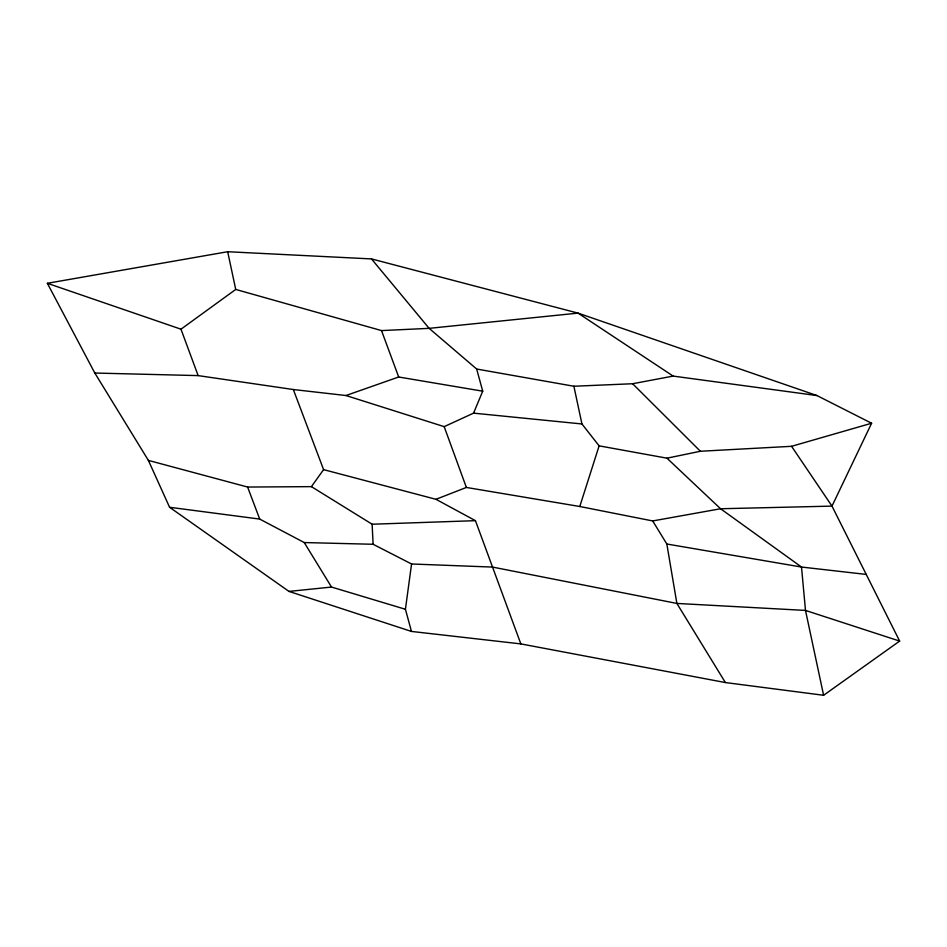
<?xml version="1.0" encoding="UTF-8"?>
<svg xmlns="http://www.w3.org/2000/svg" width="947" height="947" viewBox="0 0 947 947"><rect width="100%" height="100%" fill="white"/><g stroke="black" fill="none" stroke-linecap="round" stroke-linejoin="round"><path stroke-width="1.42" d="M411.472 631.436L405.423 609.276L411.566 563.986L373.106 544.276L304.236 542.548L259.703 519.074L169.584 507.272L148.383 460.396L94.818 373.035L47.35 283.295L227.682 251.724L371.496 258.922L578.037 313.126L816.953 395.55L871.607 423.238L831.987 506.112L899.65 641.083L823.606 695.276L725.378 682.55L520.838 643.901L411.472 631.436L288.977 591.413L169.584 507.272M94.818 373.035L198.136 375.604L293.321 389.525L323.59 469.629L435.975 499.306L466.374 487.445L579.789 506.503L599.12 445.848L581.932 423.96L573.882 386.246L476.672 369.034L429.133 328.349L371.496 258.922M293.321 389.525L345.975 395.526L444.179 426.647L473.571 413.141L482.721 391.182L476.672 369.034M148.383 460.396L247.605 487.042L311.409 486.64L323.59 469.629M47.35 283.295L180.984 329.189L235.732 289.439L381.523 330.586L429.133 328.349L578.037 313.126L673.151 376.089L816.953 395.55M345.975 395.526L398.675 377.001L482.721 391.182M599.12 445.848L666.96 458.182L700.389 451.257L791.562 446.309L871.607 423.238M573.882 386.246L632.632 383.736L673.151 376.089M579.789 506.503L652.684 520.945L720.572 508.752L831.987 506.112L791.562 446.309M288.977 591.413L331.521 587.057L405.423 609.276M311.409 486.64L372.124 524.224L475.441 520.672L520.838 643.901M411.566 563.986L492.594 567.087L676.88 603.428L805.495 610.424L899.65 641.083M473.571 413.141L581.932 423.96M866.327 574.427L801.505 567.04L666.83 544.016L652.684 520.945M435.975 499.306L475.441 520.672M666.96 458.182L720.572 508.752L801.505 567.04L805.495 610.424L823.606 695.276M632.632 383.736L700.389 451.257M725.378 682.55L676.88 603.428L666.83 544.016M304.236 542.548L331.521 587.057M247.605 487.042L259.703 519.074M381.523 330.586L398.675 377.001M180.984 329.189L198.136 375.604M444.179 426.647L466.374 487.445M227.682 251.724L235.732 289.439M372.124 524.224L373.106 544.276"/></g></svg>
